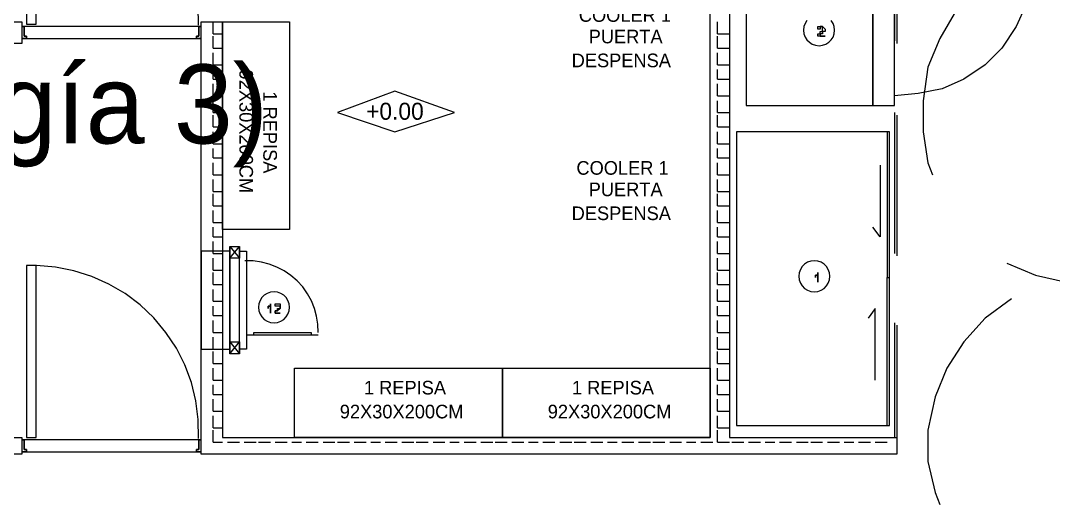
# Model space of a CAD drawing. Header units: metres. Extents: x 1 to 213, y 1 to 147.
# Drawn here: x 80.403 to 84.975, y 94.996 to 97.139 of the extents above; entities that cross this region are included whole.
import ezdxf

# ---------------------------------------------------------------- set-up
doc = ezdxf.new("R2010")
doc.units = ezdxf.units.M
for name, color, linetype in [('00-BASE-ARQUITECTURA', 8, 'Continuous'), ('00-BASE-TEXTO', 8, 'Continuous'), ('PJ-ZONAS-TIPOLOGIA', 30, 'Continuous')]:
    doc.layers.add(name, color=color, linetype=linetype)

msp = doc.modelspace()

# ---------------------------------------------------------------- linework, layer by layer
at = {"layer": '00-BASE-ARQUITECTURA'}
for points in [[(81.2976, 95.2923), (83.4566, 95.2923), (83.4566, 97.6312), (84.208, 97.6312), (84.208, 98.2979), (84.2821, 98.2979), (84.2821, 97.5465), (83.5413, 97.5465), (83.5413, 95.2923), (84.2821, 95.2923), (84.2821, 95.2182), (81.2024, 95.2182), (81.2024, 97.1338), (81.2976, 97.1338), (81.2976, 95.2923)], [(81.1911, 97.1193), (81.1898, 97.2034), (81.179, 97.2861), (81.159, 97.3667), (81.1301, 97.4444), (81.0926, 97.5185), (81.0467, 97.5882), (80.9928, 97.6527), (80.9319, 97.7107), (80.8653, 97.7609), (80.7938, 97.8031), (80.7182, 97.837), (80.639, 97.8621), (80.5572, 97.8782), (80.4734, 97.885)], [(84.6631, 97.5465), (84.2715, 97.5465), (84.2715, 97.0491)], [(84.6631, 97.5254), (84.2821, 97.5254), (84.2821, 97.0385)], [(84.2715, 97.4089), (84.8853, 97.4089), (84.8748, 97.3031), (84.8536, 97.2079), (84.8113, 97.1126), (84.7478, 97.0174), (84.6737, 96.9433), (84.5784, 96.8798), (84.4832, 96.8375), (84.3774, 96.8163), (84.2715, 96.8057)], [(84.7689, 97.3666), (84.6525, 97.2819), (84.5467, 97.1867), (84.4726, 97.0597), (84.4197, 96.9327), (84.3985, 96.7845), (84.3985, 96.6469), (84.4197, 96.5094), (84.4409, 96.4564)], [(80.2499, 97.0385), (78.4189, 97.0385), (78.4189, 97.1338), (80.4086, 97.1338), (80.4086, 97.0385), (80.3239, 97.0385)], [(80.4086, 97.1126), (80.4192, 97.1126), (80.4192, 97.0703), (80.4298, 97.0703), (80.4298, 97.0597), (80.4086, 97.0597), (80.4192, 97.0597), (80.4298, 97.0597), (80.4298, 97.0703), (80.4192, 97.0703), (80.4192, 97.1126), (80.4086, 97.1126)], [(81.2024, 97.1126), (81.1918, 97.1126), (81.1918, 97.0703), (81.1812, 97.0703), (81.1812, 97.0597), (81.2024, 97.0597), (81.1918, 97.0597), (81.1812, 97.0597), (81.1812, 97.0703), (81.1918, 97.0703), (81.1918, 97.1126), (81.2024, 97.1126)], [(81.2553, 97.0809), (81.2553, 97.1338)], [(83.4883, 97.0809), (83.4883, 97.1338)], [(83.8845, 97.1398), (83.8763, 97.127), (83.8712, 97.1125), (83.8693, 97.0967), (83.8712, 97.081), (83.8763, 97.0665), (83.8845, 97.0537), (83.8951, 97.0431), (83.9079, 97.0349), (83.9224, 97.0298), (83.9381, 97.0279), (83.9539, 97.0298), (83.9684, 97.0349), (83.9812, 97.0431), (83.9918, 97.0537), (83.9999, 97.0665), (84.0051, 97.081), (84.0069, 97.0967)], [(83.9646, 97.0703), (83.9329, 97.0703), (83.9329, 97.0809), (83.9434, 97.0809), (83.9434, 97.0915), (83.954, 97.0915), (83.954, 97.102), (83.954, 97.1126), (83.9434, 97.1126), (83.9434, 97.102), (83.9329, 97.102), (83.9329, 97.1126), (83.9434, 97.1126), (83.954, 97.1126), (83.9646, 97.102), (83.9646, 97.0915), (83.954, 97.0915), (83.954, 97.0809), (83.9434, 97.0809), (83.9434, 97.0703), (83.9646, 97.0703)], [(84.0069, 97.0967), (84.0051, 97.1125), (83.9999, 97.127), (83.9918, 97.1398)], [(81.2553, 97.0809), (81.2976, 97.0809)], [(81.2553, 97.0174), (81.2553, 97.0703)], [(83.4883, 97.0809), (83.5413, 97.0809)], [(83.4883, 97.0174), (83.4883, 97.0703)], [(81.2553, 97.0174), (81.2976, 97.0174)], [(81.2553, 96.9433), (81.2553, 96.9962)], [(83.4883, 97.0174), (83.5413, 97.0174)], [(83.4883, 96.9433), (83.4883, 96.9962)], [(81.2553, 96.9433), (81.2976, 96.9433)], [(83.4883, 96.9433), (83.5413, 96.9433)], [(81.2553, 96.8798), (81.2553, 96.9221)], [(83.4883, 96.8798), (83.4883, 96.9221)], [(81.2553, 96.8798), (81.2976, 96.8798)], [(81.2553, 96.8057), (81.2553, 96.8586)], [(83.4883, 96.8798), (83.5413, 96.8798)], [(83.4883, 96.8057), (83.4883, 96.8586)], [(81.2553, 96.8057), (81.2976, 96.8057)], [(83.4883, 96.8057), (83.5413, 96.8057)], [(81.2553, 96.7316), (81.2553, 96.7845)], [(83.4883, 96.7316), (83.4883, 96.7845)], [(81.2553, 96.7316), (81.2976, 96.7316)], [(81.2553, 96.6681), (81.2553, 96.721)], [(83.4883, 96.7316), (83.5413, 96.7316)], [(83.4883, 96.6681), (83.4883, 96.721)], [(84.2715, 96.7316), (84.2715, 96.1072)], [(84.2821, 96.721), (84.2821, 96.0966)], [(81.2553, 96.6681), (81.2976, 96.6681)], [(83.4883, 96.6681), (83.5413, 96.6681)], [(81.2553, 96.594), (81.2553, 96.6469)], [(83.4883, 96.594), (83.4883, 96.6469)], [(84.2398, 95.3452), (84.2398, 96.0014), (84.2503, 96.0014), (84.2503, 96.6469), (84.2398, 96.6469), (84.2398, 96.0014), (84.2503, 96.0014)], [(81.2553, 96.594), (81.2976, 96.594)], [(81.2553, 96.5305), (81.2553, 96.5729)], [(83.4883, 96.594), (83.5413, 96.594)], [(83.4883, 96.5305), (83.4883, 96.5729)], [(81.2553, 96.5305), (81.2976, 96.5305)], [(83.4883, 96.5305), (83.5413, 96.5305)], [(81.2553, 96.4564), (81.2553, 96.5094)], [(83.4883, 96.4564), (83.4883, 96.5094)], [(84.208, 96.4988), (84.208, 96.1813), (84.1763, 96.2236)], [(81.2553, 96.4564), (81.2976, 96.4564)], [(81.2553, 96.3824), (81.2553, 96.4353)], [(83.4883, 96.4564), (83.5413, 96.4564)], [(83.4883, 96.3824), (83.4883, 96.4353)], [(81.2553, 96.3824), (81.2976, 96.3824)], [(83.4883, 96.3824), (83.5413, 96.3824)], [(81.2553, 96.3189), (81.2553, 96.3718)], [(83.4883, 96.3189), (83.4883, 96.3718)], [(81.2553, 96.3189), (81.2976, 96.3189)], [(81.2553, 96.2448), (81.2553, 96.2977)], [(83.4883, 96.3189), (83.5413, 96.3189)], [(83.4883, 96.2448), (83.4883, 96.2977)], [(81.2553, 96.2448), (81.2976, 96.2448)], [(83.4883, 96.2448), (83.5413, 96.2448)], [(84.7689, 96.0649), (84.8959, 96.012), (85.0335, 95.9802), (85.1817, 95.9696), (85.3193, 95.9908), (85.4569, 96.0331), (85.5733, 96.1072), (85.6791, 96.2024), (85.7214, 96.2448)], [(81.2553, 96.1813), (81.2553, 96.2236)], [(83.4883, 96.1813), (83.4883, 96.2236)], [(81.2553, 96.1813), (81.2976, 96.1813)], [(81.2553, 96.1072), (81.2553, 96.1601)], [(83.4883, 96.1813), (83.5413, 96.1813)], [(83.4883, 96.1072), (83.4883, 96.1601)], [(81.2024, 95.6627), (81.2024, 96.1389)], [(81.2553, 96.1072), (81.2976, 96.1072)], [(81.3294, 96.1389), (81.3294, 95.6627)], [(81.3294, 96.086), (81.3717, 96.1389)], [(81.3294, 96.1389), (81.3717, 96.086)], [(81.3294, 95.7156), (81.3717, 95.6627), (81.3717, 96.1389)], [(83.4883, 96.1072), (83.5413, 96.1072)], [(81.2553, 96.0331), (81.2553, 96.086)], [(81.7209, 95.757), (81.7195, 95.7936), (81.7138, 95.8295), (81.7041, 95.8643), (81.6905, 95.8977), (81.673, 95.9294), (81.652, 95.959), (81.6274, 95.9861), (81.5997, 96.0102), (81.5698, 96.0307), (81.5378, 96.0475), (81.5041, 96.0605), (81.4691, 96.0695), (81.4331, 96.0745), (81.3965, 96.0752)], [(83.4883, 96.0331), (83.4883, 96.086)], [(83.9858, 96.0067), (83.9839, 96.0224), (83.9788, 96.0369), (83.9707, 96.0497), (83.96, 96.0603), (83.9472, 96.0685), (83.9327, 96.0736), (83.917, 96.0755), (83.9012, 96.0736), (83.8867, 96.0685), (83.8739, 96.0603), (83.8633, 96.0497), (83.8552, 96.0369), (83.85, 96.0224), (83.8482, 96.0067), (83.85, 95.9909), (83.8552, 95.9764), (83.8633, 95.9636), (83.8739, 95.953), (83.8867, 95.9449), (83.9012, 95.9397), (83.917, 95.9379), (83.9327, 95.9397), (83.9472, 95.9449), (83.96, 95.953), (83.9707, 95.9636), (83.9788, 95.9764), (83.9839, 95.9909), (83.9858, 96.0067)], [(81.1911, 95.2884), (81.1898, 95.3725), (81.179, 95.4552), (81.159, 95.5358), (81.1301, 95.6135), (81.0926, 95.6876), (81.0467, 95.7573), (80.9928, 95.8218), (80.9319, 95.8798), (80.8653, 95.93), (80.7938, 95.9722), (80.7182, 96.0061), (80.639, 96.0312), (80.5572, 96.0473), (80.4734, 96.0541)], [(81.2553, 96.0331), (81.2976, 96.0331)], [(81.2553, 95.9696), (81.2553, 96.0225)], [(83.4883, 96.0331), (83.5413, 96.0331)], [(83.4883, 95.9696), (83.4883, 96.0225)], [(83.9329, 95.9802), (83.9329, 95.9802), (83.9329, 96.012), (83.9223, 96.012), (83.9223, 96.0014), (83.9223, 96.012), (83.9329, 96.012), (83.9329, 96.0225), (83.9329, 95.9802)], [(81.2553, 95.9696), (81.2976, 95.9696)], [(83.4883, 95.9696), (83.5413, 95.9696)], [(81.2553, 95.8955), (81.2553, 95.9484)], [(81.5939, 95.8691), (81.5921, 95.8849), (81.5869, 95.8993), (81.5788, 95.9121), (81.5682, 95.9228), (81.5554, 95.9309), (81.5409, 95.9361), (81.5251, 95.9379), (81.5094, 95.9361), (81.4949, 95.9309), (81.4821, 95.9228), (81.4715, 95.9121), (81.4633, 95.8993), (81.4582, 95.8849), (81.4563, 95.8691), (81.4582, 95.8533), (81.4633, 95.8388), (81.4715, 95.8261), (81.4821, 95.8154), (81.4949, 95.8073), (81.5094, 95.8021), (81.5251, 95.8003), (81.5409, 95.8021), (81.5554, 95.8073), (81.5682, 95.8154), (81.5788, 95.8261), (81.5869, 95.8388), (81.5921, 95.8533), (81.5939, 95.8691)], [(83.4883, 95.8955), (83.4883, 95.9484)], [(81.2553, 95.8955), (81.2976, 95.8955)], [(81.5093, 95.8426), (81.5093, 95.8426), (81.5093, 95.8744), (81.4987, 95.8744), (81.4987, 95.8638), (81.4987, 95.8744), (81.5093, 95.8744), (81.5093, 95.8849), (81.5093, 95.8426)], [(81.5516, 95.8426), (81.5304, 95.8426), (81.5304, 95.8532), (81.541, 95.8532), (81.541, 95.8638), (81.5516, 95.8638), (81.5516, 95.8744), (81.541, 95.8744), (81.5304, 95.8744), (81.5304, 95.8849), (81.541, 95.8849), (81.5516, 95.8849), (81.5516, 95.8744), (81.5516, 95.8638), (81.541, 95.8532), (81.5304, 95.8532), (81.5304, 95.8426), (81.5516, 95.8426)], [(83.4883, 95.8955), (83.5413, 95.8955)], [(84.7901, 95.9061), (84.6737, 95.8214), (84.5784, 95.7156), (84.5043, 95.5992), (84.4514, 95.4722), (84.4197, 95.324), (84.4197, 95.1865), (84.4514, 95.0489), (84.4726, 94.996)], [(81.2553, 95.832), (81.2553, 95.8744)], [(81.2553, 95.832), (81.2976, 95.832)], [(83.4883, 95.832), (83.4883, 95.8744)], [(83.4883, 95.832), (83.5413, 95.832)], [(84.1869, 95.5463), (84.1869, 95.8638), (84.1551, 95.8214)], [(81.2553, 95.758), (81.2553, 95.8109)], [(83.4883, 95.758), (83.4883, 95.8109)], [(84.2715, 95.8003), (84.2715, 95.2923)], [(84.2821, 95.7897), (84.2821, 95.2923)], [(81.2553, 95.758), (81.2976, 95.758)], [(81.4034, 95.7474), (81.4352, 95.7474), (81.4352, 95.758), (81.6892, 95.758), (81.6892, 95.7474), (81.7209, 95.7474)], [(81.4034, 95.7474), (81.7209, 95.7474)], [(83.4883, 95.758), (83.5413, 95.758)], [(81.2553, 95.6839), (81.2553, 95.7368)], [(81.3294, 95.6627), (81.3717, 95.7156)], [(81.3294, 95.7156), (81.3717, 95.6627)], [(81.3294, 95.6627), (81.3717, 95.7156)], [(83.4883, 95.6839), (83.4883, 95.7368)], [(81.2553, 95.6839), (81.2976, 95.6839)], [(81.2553, 95.6204), (81.2553, 95.6733)], [(83.4883, 95.6839), (83.5413, 95.6839)], [(83.4883, 95.6204), (83.4883, 95.6733)], [(81.2553, 95.6204), (81.2976, 95.6204)], [(83.4883, 95.6204), (83.5413, 95.6204)], [(81.2553, 95.5463), (81.2553, 95.5992)], [(83.4883, 95.5463), (83.4883, 95.5992)], [(81.2553, 95.5463), (81.2976, 95.5463)], [(81.2553, 95.4828), (81.2553, 95.5251)], [(83.4883, 95.5463), (83.5413, 95.5463)], [(83.4883, 95.4828), (83.4883, 95.5251)], [(81.2553, 95.4828), (81.2976, 95.4828)], [(83.4883, 95.4828), (83.5413, 95.4828)], [(81.2553, 95.4087), (81.2553, 95.4616)], [(83.4883, 95.4087), (83.4883, 95.4616)], [(81.2553, 95.4087), (81.2976, 95.4087)], [(81.2553, 95.3346), (81.2553, 95.3875)], [(83.4883, 95.4087), (83.5413, 95.4087)], [(83.4883, 95.3346), (83.4883, 95.3875)], [(81.2553, 95.3346), (81.2976, 95.3346)], [(83.4883, 95.3346), (83.5413, 95.3346)], [(80.3239, 95.2923), (80.4086, 95.2923), (80.4086, 95.2182), (80.3239, 95.2182)], [(80.4086, 95.2817), (80.4192, 95.2817), (80.4192, 95.2394), (80.4298, 95.2394), (80.4298, 95.2288), (80.4086, 95.2288), (80.4192, 95.2288), (80.4298, 95.2288), (80.4298, 95.2394), (80.4192, 95.2394), (80.4192, 95.2817), (80.4086, 95.2817)], [(81.2024, 95.2817), (81.1918, 95.2817), (81.1918, 95.2394), (81.1812, 95.2394), (81.1812, 95.2288), (81.2024, 95.2288), (81.1918, 95.2288), (81.1812, 95.2288), (81.1812, 95.2394), (81.1918, 95.2394), (81.1918, 95.2817), (81.2024, 95.2817)], [(81.2553, 95.2711), (81.2553, 95.324)], [(83.4883, 95.2711), (83.4883, 95.324)], [(81.2553, 95.2711), (81.2976, 95.2711)], [(81.3188, 95.2711), (81.3717, 95.2711)], [(81.3928, 95.2711), (81.4458, 95.2711)], [(81.4563, 95.2711), (81.5093, 95.2711)], [(81.5304, 95.2711), (81.5834, 95.2711)], [(81.6045, 95.2711), (81.6468, 95.2711)], [(81.668, 95.2711), (81.7209, 95.2711)], [(81.7421, 95.2711), (81.795, 95.2711)], [(81.8056, 95.2711), (81.8585, 95.2711)], [(81.8797, 95.2711), (81.9326, 95.2711)], [(81.9538, 95.2711), (81.9961, 95.2711)], [(82.0173, 95.2711), (82.0702, 95.2711)], [(82.0914, 95.2711), (82.1443, 95.2711)], [(82.1548, 95.2711), (82.2078, 95.2711)], [(82.2289, 95.2711), (82.2819, 95.2711)], [(82.303, 95.2711), (82.3454, 95.2711)], [(82.3665, 95.2711), (82.4194, 95.2711)], [(82.4406, 95.2711), (82.4935, 95.2711)], [(82.5041, 95.2711), (82.557, 95.2711)], [(82.5782, 95.2711), (82.6311, 95.2711)], [(82.6523, 95.2711), (82.6946, 95.2711)], [(82.7158, 95.2711), (82.7687, 95.2711)], [(82.7899, 95.2711), (82.8428, 95.2711)], [(82.8534, 95.2711), (82.9063, 95.2711)], [(82.9274, 95.2711), (82.9803, 95.2711)], [(83.0015, 95.2711), (83.0438, 95.2711)], [(83.065, 95.2711), (83.1179, 95.2711)], [(83.1391, 95.2711), (83.192, 95.2711)], [(83.2026, 95.2711), (83.2555, 95.2711)], [(83.2767, 95.2711), (83.3296, 95.2711)], [(83.3508, 95.2711), (83.3931, 95.2711)], [(83.4143, 95.2711), (83.4672, 95.2711)], [(83.4883, 95.2711), (83.5413, 95.2711)], [(83.5518, 95.2711), (83.6048, 95.2711)], [(83.6259, 95.2711), (83.6789, 95.2711)], [(83.7, 95.2711), (83.7423, 95.2711)], [(83.7635, 95.2711), (83.8164, 95.2711)], [(83.8376, 95.2711), (83.8905, 95.2711)], [(83.9011, 95.2711), (83.954, 95.2711)], [(83.9752, 95.2711), (84.0281, 95.2711)], [(84.0493, 95.2711), (84.0916, 95.2711)], [(84.1128, 95.2711), (84.1657, 95.2711)], [(84.1869, 95.2711), (84.2398, 95.2711)]]:
    msp.add_lwpolyline(points, dxfattribs=at)
for points in [[(80.4721, 97.1232), (80.4721, 97.8852), (80.4298, 97.8852), (80.4298, 97.1232)], [(84.1763, 96.7634), (84.1763, 97.4513), (83.6154, 97.4513), (83.6154, 96.7634)], [(84.2715, 97.4513), (84.1763, 97.4513), (84.1763, 96.7634), (84.2715, 96.7634)], [(81.2024, 97.1126), (80.4086, 97.1126), (80.4086, 97.0597), (81.2024, 97.0597)], [(81.2976, 96.213), (81.2976, 97.1338), (81.5939, 97.1338), (81.5939, 96.213)], [(81.8056, 96.7316), (82.0596, 96.6469), (82.3242, 96.7316), (82.0596, 96.8269)], [(84.2503, 96.6469), (83.573, 96.6469), (83.573, 95.3452), (84.2503, 95.3452)], [(81.2024, 95.6839), (81.3294, 95.6839), (81.3294, 96.1178), (81.2024, 96.1178)], [(81.3294, 96.1389), (81.3717, 96.1389), (81.3717, 96.086), (81.3294, 96.086)], [(81.4034, 95.6839), (81.3717, 95.6839), (81.3717, 96.1178), (81.4034, 96.1178)], [(81.3294, 95.7156), (81.3717, 95.7156), (81.3717, 96.086), (81.3294, 96.086)], [(80.4721, 95.2923), (80.4721, 96.0543), (80.4298, 96.0543), (80.4298, 95.2923)], [(81.3294, 95.7156), (81.3717, 95.7156), (81.3717, 95.6627), (81.3294, 95.6627)], [(82.5359, 95.2923), (81.6151, 95.2923), (81.6151, 95.5992), (82.5359, 95.5992)], [(83.4566, 95.2923), (82.5359, 95.2923), (82.5359, 95.5992), (83.4566, 95.5992)], [(81.2024, 95.2817), (80.4086, 95.2817), (80.4086, 95.2288), (81.2024, 95.2288)]]:
    msp.add_lwpolyline(points, close=True, dxfattribs=at)

# ---------------------------------------------------------------- texts
at = {"layer": '00-BASE-TEXTO'}
for s, height, p in [('COOLER 1', 0.06035, (82.8745, 97.1338)), (' PUERTA', 0.06035, (82.8957, 97.0385)), ('DESPENSA', 0.06035, (82.8428, 96.9327)), ('+0.00', 0.07544, (81.9326, 96.6999)), ('COOLER 1', 0.06035, (82.8639, 96.4564)), (' PUERTA', 0.06035, (82.8957, 96.3612)), ('DESPENSA', 0.06035, (82.8428, 96.2554)), (' 1 REPISA', 0.06035, (81.9008, 95.4828)), (' 1 REPISA', 0.06035, (82.8216, 95.4828)), ('92X30X200CM', 0.06035, (81.8162, 95.3769)), ('92X30X200CM', 0.06035, (82.7369, 95.3769))]:
    msp.add_text(s, height=height, dxfattribs=at).set_placement(p)
for s, p in [('92X30X200CM', (81.3717, 96.9221)), (' 1 REPISA', (81.4775, 96.848))]:
    msp.add_text(s, height=0.06035, rotation=-90, dxfattribs=at).set_placement(p)
at = {"layer": 'PJ-ZONAS-TIPOLOGIA'}
msp.add_text('T-2 JARDINERA MURO TIENDA - TIENDA Y TERRAZA (tipología 3)', height=0.35, dxfattribs=at).set_placement((67.1169, 96.5949))

doc.saveas('drawing.dxf')
